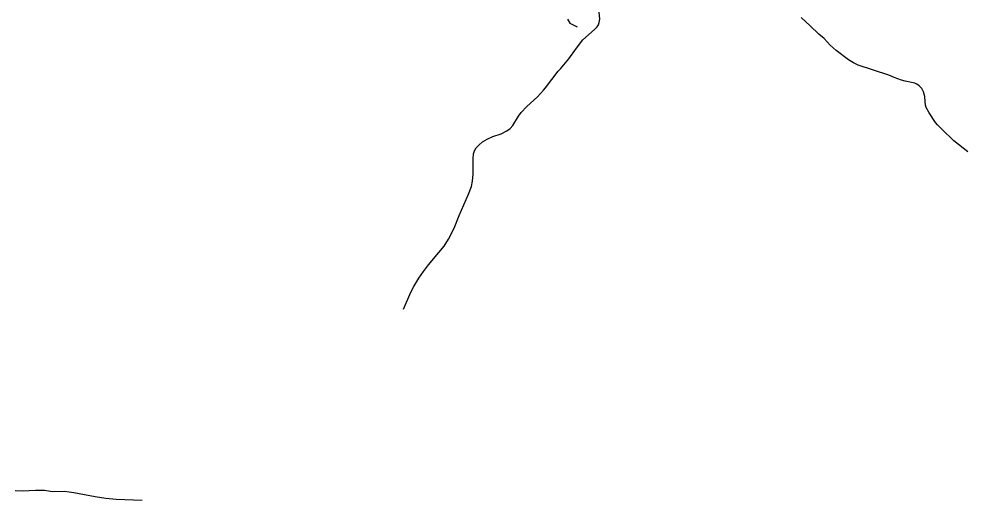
# Model space of a CAD drawing. Header units: metres. Extents: x 432891 to 477890, y 2556094 to 2581523.
# Drawn here: x 456458 to 459533, y 2565339 to 2566903 of the extents above; entities that cross this region are included whole.
import ezdxf

# ---------------------------------------------------------------- set-up
doc = ezdxf.new("R2010")
doc.units = ezdxf.units.M
doc.layers.add('W10_PIPE_DN200', color=8, linetype='Continuous')

msp = doc.modelspace()

# ---------------------------------------------------------------- linework, layer by layer
at = {"layer": 'W10_PIPE_DN200'}
for points in [[(458219.6, 2566740.5), (458225.6, 2566746.8), (458247.4, 2566773), (458271.8, 2566807.4), (458292.9, 2566834.7), (458331, 2566868.6), (458339.1, 2566877.1), (458343.3, 2566883.6), (458345.9, 2566890.6), (458348.1, 2566902.4), (458343.4, 2566946.8)], [(458242.3, 2566902.3), (458250.3, 2566889.3), (458274.3, 2566877.3)], [(459544.6, 2566470.2), (459499.4, 2566506.5), (459459.3, 2566545), (459446.4, 2566558.6), (459440.3, 2566566.2), (459418.8, 2566597.6), (459410, 2566614.7), (459407.6, 2566622.4), (459405.8, 2566634.3), (459405.5, 2566650.2), (459400.4, 2566666.2), (459395, 2566676.7), (459387.1, 2566685.5), (459379.2, 2566690.8), (459372.4, 2566693.7), (459341.4, 2566699.9), (459329.1, 2566703.5), (459305.6, 2566712.3), (459288.6, 2566720), (459187.8, 2566752.4), (459172.7, 2566759.8), (459157.4, 2566769.7), (459116.8, 2566800.1), (459096.8, 2566817.8), (459077.8, 2566838.7), (459060.7, 2566853.3), (459032.5, 2566880.7), (459002.8, 2566907.8)], [(457709, 2565959), (457733.1, 2566014.2), (457742.4, 2566032.5), (457758.9, 2566060.2), (457773.8, 2566082.1), (457789.9, 2566103), (457824.5, 2566143.4), (457841.2, 2566164.4), (457855.6, 2566186.9), (457873.4, 2566223), (457890, 2566263.3), (457920.9, 2566332.8), (457929.8, 2566358.2), (457933.6, 2566375), (457935.9, 2566398.1), (457935.7, 2566448.6), (457937.1, 2566464.2), (457939.8, 2566473.5), (457945.5, 2566483.2), (457954.3, 2566492.5), (457966.4, 2566503.3), (457981.6, 2566511.8), (457999.4, 2566520), (458026.4, 2566529.3), (458045.6, 2566539), (458056, 2566546.5), (458064.8, 2566556.2), (458083.2, 2566586.2), (458092.2, 2566598.8), (458110.1, 2566617.7), (458144.7, 2566649.6), (458164.8, 2566671.3), (458171.4, 2566678.8), (458212.1, 2566732.8), (458219.6, 2566740.5)], [(456445.5, 2565369.2), (456470.7, 2565368.8), (456512.3, 2565370.8), (456541.6, 2565370.5), (456567.5, 2565366.4), (456604.7, 2565367.4), (456621.6, 2565365.8), (456636.9, 2565363.5), (456706, 2565349.8), (456740.1, 2565344.4), (456774.5, 2565341.8), (456859.1, 2565338.6)]]:
    msp.add_lwpolyline(points, dxfattribs=at)

doc.saveas('drawing.dxf')
